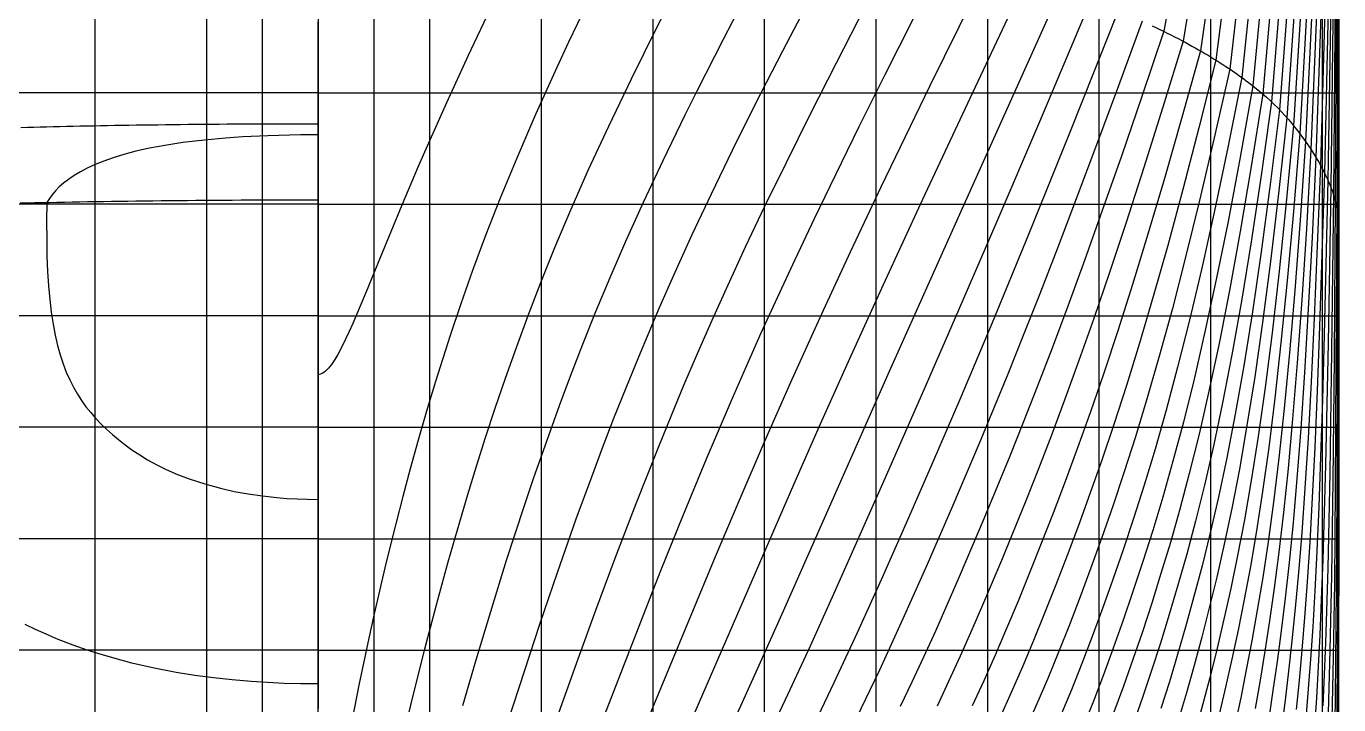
# Model space of a CAD drawing. Header units: metres. Extents: x -4575 to 4575, y 0 to 9345.
# Drawn here: x -1308 to 4575, y 3255 to 6298 of the extents above; entities that cross this region are included whole.
import ezdxf

# ---------------------------------------------------------------- set-up
doc = ezdxf.new("R2010")
doc.units = ezdxf.units.M

msp = doc.modelspace()

# ---------------------------------------------------------------- linework, layer by layer
at = {"layer": 'EDGES', "color": 253}
for points in [[(0, 8784.141302), (0, 5861.500263)], [(0, 3206.309461), (0, 3259.826756), (0, 3366.206541), (0, 3472.961904), (0, 3693.007463), (0, 3924.559557), (0, 4167.823677), (0, 4422.932135), (0, 4554.969337), (0, 4690.017242), (0, 4828.092386), (0, 4969.315937), (0, 5041.478093), (0, 5115.02535), (0, 5190.224613), (0, 5267.342785), (0, 5346.646773), (0, 5428.403479), (0, 5512.87981), (0, 5600.34267), (0, 5691.058963), (0, 5785.295595), (0, 5883.319469), (0, 5985.397491), (0, 6091.796565), (0, 6202.783596), (0, 6318.625489)], [(0, 5861.500263), (0, 5861.35422), (0, 5860.507471), (0, 5858.935318), (0, 5856.615721), (0, 5853.529652), (0, 5849.661444), (0, 5844.999111), (0, 5839.53464), (0, 5833.26424), (0, 5826.188548), (0, 5818.312778), (0, 5809.646814), (0, 5800.205236), (0, 5790.007286), (0, 5779.076757), (0, 5767.441822), (0, 5755.134799), (0, 5742.19185), (0, 5728.652627), (0, 5714.559875), (0, 5699.958988), (0, 5684.897542), (0, 5669.424803), (0, 5653.59123), (0, 5637.447973), (0, 5621.046384), (0, 5604.437544), (0, 5587.671821), (0, 5570.798455), (0, 5553.865186), (0, 5536.917923), (0, 5520.000458)], [(0, 5520.000458), (0, 5435.646506), (0, 5356.515241), (0, 5282.368779), (0, 5212.969237), (0, 5148.07873), (0, 5087.459376), (0, 5030.873291), (0, 4978.082592), (0, 4928.849394), (0, 4882.935816), (0, 4840.103972), (0, 4800.115979), (0, 4762.733955), (0, 4727.720015), (0, 4694.836277), (0, 4663.844856), (0, 4634.507868), (0, 4606.587432), (0, 4579.845662), (0, 4554.044677), (0, 4504.323868), (0, 4456.153075), (0, 4409.222592), (0, 4363.305483), (0, 4318.174815), (0, 4273.603653), (0, 4251.45697), (0, 4229.365063), (0, 4207.299565), (0, 4185.232111), (0, 4163.134331), (0, 4140.977861), (0, 4118.734334), (0, 4096.375381), (0, 4051.197736), (0, 4005.233087), (0, 3981.937324), (0, 3958.445103), (0, 3934.766271), (0, 3910.910676), (0, 3886.888166), (0, 3862.708589), (0, 3838.381792), (0, 3813.917623), (0, 3789.325929), (0, 3764.616559), (0, 3739.79936), (0, 3714.884179), (0, 3689.880865), (0, 3664.799265), (0, 3639.649227), (0, 3614.440598), (0, 3589.183227), (0, 3563.88696), (0, 3538.561645), (0, 3513.217131), (0, 3487.865415), (0, 3462.527096), (0, 3437.224921), (0, 3411.981639), (0, 3386.82), (0, 3361.762751), (0, 3336.832641), (0, 3312.052419), (0, 3287.444833), (0, 3263.032631), (0, 3238.838562)]]:
    msp.add_lwpolyline(points, dxfattribs=at)
at = {"layer": 'EDGES', "color": 9}
for points in [[(3738.282544, 6300.971508), (3755.668239, 6292.746613), (3772.829261, 6284.498972), (3789.765164, 6276.231032), (3806.475503, 6267.945238), (3822.959833, 6259.644037), (3839.217708, 6251.329877), (3855.248684, 6243.005204), (3871.052314, 6234.672465), (3886.628154, 6226.334106), (3901.975758, 6217.992574), (3917.094681, 6209.650316), (3931.984477, 6201.309778), (3946.644701, 6192.973407), (3961.074908, 6184.643651), (3975.274652, 6176.322955), (3989.243488, 6168.013766), (4002.980971, 6159.718531), (4016.486655, 6151.439697), (4029.760094, 6143.17971), (4042.800845, 6134.941017), (4055.608461, 6126.726066), (4068.182496, 6118.537301), (4080.522506, 6110.377171), (4092.628114, 6102.248041), (4104.501448, 6094.149377), (4116.147787, 6086.076984), (4127.572613, 6078.026436), (4138.781408, 6069.993309), (4149.779653, 6061.973176), (4160.572829, 6053.961611), (4171.166418, 6045.954189), (4181.565901, 6037.946482), (4191.776759, 6029.934067), (4211.654529, 6013.877403), (4230.843579, 5997.748791), (4249.38776, 5981.512822), (4267.330923, 5965.134091), (4284.71692, 5948.577189), (4301.589601, 5931.806709), (4317.99282, 5914.787245), (4333.970426, 5897.483389), (4349.566272, 5879.859734), (4364.824209, 5861.880872), (4379.784373, 5843.515784), (4394.440501, 5824.788253), (4408.754786, 5805.759314), (4422.68882, 5786.490717), (4436.204194, 5767.04421), (4449.262499, 5747.481541), (4461.825326, 5727.864458), (4473.854267, 5708.254711), (4485.310912, 5688.714047), (4496.156853, 5669.304214), (4506.353682, 5650.086962), (4515.862989, 5631.124038), (4524.646365, 5612.47719), (4532.665402, 5594.208168), (4539.881691, 5576.37872), (4546.260056, 5559.048021), (4551.816034, 5542.234899), (4556.605423, 5525.926149), (4560.685133, 5510.107682), (4564.11207, 5494.765409), (4566.943144, 5479.885242), (4569.235262, 5465.453091), (4571.045334, 5451.454869), (4572.430267, 5437.876486), (4573.44697, 5424.703853), (4574.152351, 5411.922882), (4574.603318, 5399.519485), (4574.85678, 5387.479572), (4574.969645, 5375.789055), (4574.998821, 5364.433846), (4574.999809, 5353.400233), (4574.999809, 5343.357461)], [(-1331.462012, 5844.768438), (-1303.052665, 5845.534367), (-1274.409512, 5846.285477), (-1245.531266, 5847.02153), (-1216.416639, 5847.74229), (-1187.064344, 5848.447518), (-1157.473094, 5849.136976), (-1127.641601, 5849.810428), (-1097.568577, 5850.467636), (-1067.252736, 5851.108363), (-1036.692789, 5851.73237), (-1005.88745, 5852.339421), (-974.835432, 5852.929278), (-943.535445, 5853.501703), (-911.986204, 5854.05646), (-880.186422, 5854.593309), (-848.134809, 5855.112015), (-815.83008, 5855.612339), (-783.270946, 5856.094045), (-750.45612, 5856.556893), (-717.384316, 5857.000648), (-684.054244, 5857.425071), (-650.464619, 5857.829926), (-616.614153, 5858.214973), (-582.501557, 5858.579977), (-548.125546, 5858.9247), (-513.484831, 5859.248903), (-478.578125, 5859.55235), (-443.404141, 5859.834803), (-407.961591, 5860.096024), (-372.249187, 5860.335777), (-336.265643, 5860.553823), (-300.009671, 5860.749926), (-263.479984, 5860.923846), (-226.675294, 5861.075348), (-189.594314, 5861.204194), (-152.235756, 5861.310146), (-114.598333, 5861.392966), (-76.680758, 5861.452417), (-38.481742, 5861.488262), (0, 5861.500263)], [(-1335.848477, 5505.774509), (-1303.485251, 5506.522474), (-1270.804665, 5507.253395), (-1237.804533, 5507.966995), (-1204.482669, 5508.662996), (-1170.836886, 5509.341123), (-1136.865, 5510.001099), (-1102.564825, 5510.642646), (-1067.934174, 5511.265488), (-1032.970863, 5511.869348), (-997.672704, 5512.45395), (-962.037513, 5513.019016), (-926.063103, 5513.564271), (-889.747289, 5514.089436), (-853.087884, 5514.594236), (-816.082704, 5515.078394), (-778.729562, 5515.541632), (-741.026273, 5515.983675), (-702.97065, 5516.404245), (-664.560508, 5516.803066), (-625.79366, 5517.179861), (-586.667922, 5517.534353), (-547.181108, 5517.866265), (-507.331031, 5518.175321), (-467.115505, 5518.461244), (-426.532346, 5518.723757), (-385.579367, 5518.962583), (-344.254382, 5519.177446), (-302.555205, 5519.368069), (-260.479652, 5519.534175), (-218.025535, 5519.675487), (-175.190669, 5519.791729), (-131.972868, 5519.882624), (-88.369947, 5519.947895), (-44.37972, 5519.987265), (0, 5520.000458)]]:
    msp.add_lwpolyline(points, dxfattribs=at)
at = {"layer": 'FR-1', "color": 80}
msp.add_lwpolyline([(0, 3348.688617), (-76.725237, 3349.353882), (-152.058445, 3351.343743), (-226.203851, 3354.65589), (-299.356734, 3359.304468), (-384.411323, 3366.522007), (-468.644684, 3375.699958), (-552.338866, 3386.937338), (-635.767496, 3400.371256), (-734.902876, 3419.423011), (-834.4627, 3442.194668), (-910.075141, 3462.11331), (-986.324264, 3484.679157), (-1034.969121, 3500.468252), (-1097.816298, 3522.58576), (-1165.195125, 3548.612335), (-1219.196325, 3571.345605), (-1266.086743, 3592.547889), (-1313.387541, 3615.421173)], dxfattribs=at)
at = {"layer": 'FR-2', "color": 80}
for points in [[(0, 5811.389168), (-79.331925, 5810.941691), (-225.40985, 5807.402655), (-336.575955, 5802.062779), (-415.000293, 5796.687152), (-508.3315, 5788.244186), (-606.115548, 5776.532183), (-686.844248, 5764.141398), (-756.010734, 5751.105144), (-816.519736, 5737.460209), (-870.121181, 5723.246776), (-917.973547, 5708.507948), (-960.886588, 5693.289468), (-999.456393, 5677.639202), (-1034.139006, 5661.606653), (-1065.294858, 5645.242452), (-1093.216945, 5628.597844), (-1118.149406, 5611.724184), (-1140.302463, 5594.672406), (-1159.850729, 5577.492766), (-1176.958151, 5560.234065), (-1191.767287, 5542.943556), (-1204.407792, 5525.666521), (-1214.998793, 5508.445985)], [(-1214.998793, 5508.445985), (-1216.413362, 5423.389418), (-1216.378568, 5343.61879), (-1214.924324, 5268.89667), (-1212.080441, 5198.985376), (-1207.87523, 5133.647022), (-1202.338531, 5072.643454), (-1195.4947, 5015.736454), (-1187.375519, 4962.687394), (-1177.996276, 4913.257919), (-1167.388701, 4867.209018), (-1155.571383, 4824.30188), (-1142.563193, 4784.297514), (-1128.380922, 4746.956817), (-1113.037949, 4712.040619), (-1096.544773, 4679.309666), (-1078.907449, 4648.524659), (-1060.12806, 4619.446235), (-1040.202827, 4591.835011), (-1019.122404, 4565.451558), (-996.869619, 4540.056446), (-973.41917, 4515.410219), (-948.729924, 4491.283911), (-922.006907, 4466.976889), (-895.09882, 4444.241624), (-864.850726, 4420.590653), (-834.398715, 4398.630473), (-799.44361, 4375.502873), (-764.252603, 4354.237909), (-722.719495, 4331.47926), (-680.890038, 4310.853273), (-629.347585, 4288.252691), (-577.378402, 4268.268955), (-507.836092, 4245.405419), (-437.513444, 4226.280046), (-375.486633, 4212.374612), (-312.797873, 4200.887442), (-249.404139, 4191.686805), (-185.257175, 4184.684649), (-139.593787, 4181.036085), (-93.510438, 4178.430627), (-46.986427, 4176.871732), (0, 4176.350046)]]:
    msp.add_lwpolyline(points, dxfattribs=at)
at = {"layer": 'FR40', "color": 80}
for points in [[(4574.999809, 7421.262536), (4574.999809, 5343.383874)], [(4574.999809, 5343.38377), (4574.200782, 3361.320615), (4572.078562, 2846.630457)]]:
    msp.add_lwpolyline(points, dxfattribs=at)
at = {"layer": 'FR41', "color": 80}
for points in [[(4574.99969, 7438.50432), (4574.999067, 5363.955123)], [(4574.999067, 5363.95505), (4574.866016, 4116.083673), (4573.938496, 3370.224527), (4571.201059, 2852.53569)]]:
    msp.add_lwpolyline(points, dxfattribs=at)
at = {"layer": 'FR42', "color": 80}
for points in [[(4574.96542, 7455.12306), (4574.880458, 5385.76747)], [(4574.880458, 5385.767422), (4574.627018, 4132.787328), (4573.321369, 3382.752381), (4571.944835, 3110.319839)]]:
    msp.add_lwpolyline(points, dxfattribs=at)
at = {"layer": 'FR43', "color": 80}
for points in [[(4574.781648, 7471.448387), (4574.283417, 5408.868549)], [(4574.283417, 5408.868519), (4573.583007, 4152.610701), (4571.534271, 3398.919182), (4569.578124, 3124.865971)]]:
    msp.add_lwpolyline(points, dxfattribs=at)
at = {"layer": 'FR44', "color": 80}
for points in [[(4574.32107, 7487.508595), (4572.818915, 5433.297188)], [(4572.818915, 5433.297171), (4571.085206, 4175.484366), (4569.703848, 3751.46854), (4567.695588, 3418.673896), (4564.847356, 3143.065504)]]:
    msp.add_lwpolyline(points, dxfattribs=at)
at = {"layer": 'FR45', "color": 80}
for points in [[(4573.459505, 7503.333671), (4570.109266, 5459.076365)], [(4570.109266, 5459.076356), (4566.503633, 4201.30566), (4564.09836, 3776.171279), (4560.949636, 3441.927018), (4556.800328, 3164.858008)]]:
    msp.add_lwpolyline(points, dxfattribs=at)
at = {"layer": 'FR46', "color": 80}
for points in [[(4572.079368, 7518.956223), (4565.797526, 5486.215368)], [(4565.797526, 5486.215365), (4562.646521, 4779.563295), (4559.243028, 4229.943966), (4555.289763, 3804.046479), (4550.488139, 3468.555159), (4544.538069, 3190.147726)]]:
    msp.add_lwpolyline(points, dxfattribs=at)
at = {"layer": 'FR47', "color": 80}
for points in [[(4570.072735, 7534.410042), (4559.555696, 5514.70944)], [(4559.555696, 5514.70944), (4554.287358, 4810.218887), (4548.75676, 4261.244502), (4542.62959, 3834.927491), (4535.569036, 3498.404933), (4527.23565, 3218.806835)]]:
    msp.add_lwpolyline(points, dxfattribs=at)
at = {"layer": 'FR48', "color": 80}
for points in [[(4567.343859, 7549.728719), (4551.091426, 5544.539821)], [(4551.091426, 5544.539821), (4542.953492, 4842.884081), (4534.55819, 4295.032496), (4525.54059, 3868.624808), (4515.531863, 3531.297377), (4504.159223, 3250.679344)]]:
    msp.add_lwpolyline(points, dxfattribs=at)
at = {"layer": 'FR49', "color": 80}
for points in [[(4563.810437, 7564.946469), (4540.152124, 5575.678097)], [(4540.152124, 5575.678097), (4528.307616, 4877.427332), (4516.227656, 4331.122304), (4503.524991, 3904.935714), (4496.817686, 3726.940155), (4489.807102, 3567.037379), (4474.676242, 3285.589959), (4457.569612, 3030.27382)]]:
    msp.add_lwpolyline(points, dxfattribs=at)
at = {"layer": 'FR50', "color": 80}
for points in [[(4559.380406, 7580.10952), (4526.654644, 5608.027783)], [(4526.654644, 5608.027783), (4510.249816, 4913.674233), (4502.000243, 4624.691169), (4493.652675, 4369.292633), (4485.15671, 4143.570242), (4476.461565, 3943.615402), (4467.516082, 3765.51915), (4458.268728, 3605.372048), (4448.667601, 3459.264133), (4428.192237, 3193.546829)]]:
    msp.add_lwpolyline(points, dxfattribs=at)
at = {"layer": 'FR51', "color": 80}
for points in [[(4553.90733, 7595.295963), (4510.788434, 5641.382884)], [(4510.788434, 5641.382884), (4499.917949, 5275.988538), (4489.069503, 4951.398444), (4478.192127, 4663.777435), (4467.234443, 4409.290545), (4456.144677, 4184.102762), (4444.870668, 3984.378828), (4433.35987, 3806.283095), (4421.559364, 3645.979432), (4409.415861, 3499.631188), (4396.875708, 3363.401203), (4383.88273, 3233.47463)]]:
    msp.add_lwpolyline(points, dxfattribs=at)
at = {"layer": 'FR52', "color": 80}
for points in [[(4547.223238, 7610.585651), (4492.725923, 5675.549753)], [(4492.725923, 5675.549753), (4478.853842, 5312.891538), (4465.036035, 4990.402799), (4451.219975, 4704.325666), (4437.352757, 4450.902329), (4423.381116, 4226.374829), (4409.251432, 4026.984894), (4394.909742, 3848.973824), (4380.301748, 3688.582419), (4365.372823, 3542.050957), (4350.068021, 3405.619219), (4334.330095, 3275.548721), (4317.982359, 3149.430784)]]:
    msp.add_lwpolyline(points, dxfattribs=at)
at = {"layer": 'FR53', "color": 80}
for points in [[(4539.138174, 7626.058703), (4472.592181, 5710.353484)], [(4472.592181, 5710.353484), (4455.422962, 5350.689528), (4438.356237, 5030.518602), (4421.337154, 4746.164257), (4404.310558, 4493.949903), (4387.221009, 4270.198661), (4370.012787, 4071.23324), (4352.629904, 3893.37587), (4335.016112, 3732.948255), (4317.114912, 3586.271573), (4298.86956, 3449.666511), (4280.221265, 3319.474899), (4261.002576, 3193.331887)]]:
    msp.add_lwpolyline(points, dxfattribs=at)
at = {"layer": 'FR54', "color": 80}
for points in [[(4529.429228, 7641.801508), (4450.469141, 5745.632687)], [(4450.469141, 5745.632687), (4429.74005, 5389.232151), (4409.18222, 5071.601297), (4388.73714, 4789.149639), (4368.346109, 4538.286303), (4347.950246, 4315.419946), (4327.490501, 4116.958704), (4306.907659, 3939.310161), (4286.142346, 3778.881345), (4265.13504, 3632.078752), (4243.826068, 3495.3084), (4222.153989, 3364.996828), (4199.9598, 3238.825965)]]:
    msp.add_lwpolyline(points, dxfattribs=at)
at = {"layer": 'FR55', "color": 80}
for points in [[(4517.828549, 7657.90897), (4426.4018, 5781.225222)], [(4426.4018, 5781.225222), (4401.879037, 5428.374395), (4377.62209, 5113.516577), (4353.566837, 4833.152297), (4329.64911, 4583.781419), (4305.804693, 4361.903147), (4281.969328, 4164.016033), (4258.078716, 3986.618001), (4234.06852, 3826.206385), (4209.874359, 3679.277986), (4185.431816, 3542.329131), (4160.674994, 3411.876035), (4135.451879, 3285.650949), (4109.47706, 3163.271373)]]:
    msp.add_lwpolyline(points, dxfattribs=at)
at = {"layer": 'FR56', "color": 80}
for points in [[(4504.003384, 7674.492577), (4400.395118, 5816.963386)], [(4400.395118, 5816.963386), (4371.870848, 5467.973625), (4343.739015, 5156.138709), (4315.927233, 4878.055889), (4288.363227, 4630.321476), (4260.974821, 4409.530925), (4233.689934, 4212.278908), (4206.43657, 4035.159399), (4179.142813, 3874.765748), (4151.736815, 3727.69077), (4124.146793, 3590.526822), (4096.299781, 3459.885484), (4068.048535, 3333.553601), (4039.130664, 3211.140038)]]:
    msp.add_lwpolyline(points, dxfattribs=at)
at = {"layer": 'FR57', "color": 80}
for points in [[(4487.527821, 7691.688586), (4372.410084, 5852.661327)], [(4372.410084, 5852.661327), (4339.700814, 5507.879373), (4307.550505, 5199.342033), (4275.875007, 4923.749832), (4244.590436, 4677.80212), (4213.613144, 4458.197218), (4182.859709, 4261.632559), (4152.246903, 4084.80482), (4121.691683, 3924.410032), (4091.111168, 3777.143695), (4060.422626, 3639.700871), (4029.542425, 3508.79516), (3998.324962, 3382.273185), (3966.52847, 3259.7381), (3933.902957, 3140.944203)]]:
    msp.add_lwpolyline(points, dxfattribs=at)
at = {"layer": 'FR58', "color": 80}
for points in [[(4467.921465, 7709.660464), (4342.309552, 5888.15261)], [(4342.309552, 5888.15261), (4305.247585, 5547.959641), (4268.960372, 5243.018903), (4233.347543, 4970.141453), (4198.309113, 4726.13703), (4163.745448, 4507.814262), (4129.557226, 4311.980837), (4095.645409, 4135.443672), (4061.911204, 3975.009049), (4028.256049, 3827.482738), (3994.581579, 3689.670097), (3960.788792, 3558.394316), (3926.729596, 3431.567899), (3892.179636, 3308.792103), (3856.908011, 3189.813486)]]:
    msp.add_lwpolyline(points, dxfattribs=at)
at = {"layer": 'FR59', "color": 80}
for points in [[(4445.02878, 7728.554711), (4309.667196, 5923.516991)], [(4309.667196, 5923.516991), (4268.056472, 5588.259426), (4227.492693, 5287.187136), (4187.854222, 5017.228002), (4149.019887, 4775.308589), (4110.868929, 4558.354365), (4073.280957, 4363.2899), (4036.135902, 4187.039033), (3999.313979, 4026.525021), (3962.695658, 3878.670655), (3926.16163, 3740.398357), (3889.592199, 3608.647661), (3852.832247, 3481.402595), (3815.67155, 3358.266438), (3777.895125, 3238.981773)]]:
    msp.add_lwpolyline(points, dxfattribs=at)
at = {"layer": 'FR60', "color": 80}
for points in [[(4418.862796, 7748.516867), (4273.916643, 5958.94516)], [(4273.916643, 5958.94516), (4227.513737, 5628.895391), (4182.49265, 5331.906318), (4138.704971, 5065.027198), (4096.002791, 4825.306089), (4054.238637, 4609.790068), (4013.265416, 4415.525421), (3972.936369, 4239.5578), (3933.105025, 4078.932359), (3893.625168, 3930.693862), (3854.350806, 3791.886752), (3815.135801, 3659.571864), (3775.813346, 3531.809189), (3736.184367, 3408.207664), (3696.046969, 3288.509467), (3655.199211, 3172.456769)]]:
    msp.add_lwpolyline(points, dxfattribs=at)
at = {"layer": 'FR61', "color": 80}
for points in [[(4389.497996, 7769.706452), (4234.418862, 5994.670183)], [(4234.418862, 5994.670183), (4182.92686, 5670.004914), (4133.220766, 5377.239874), (4085.119415, 5113.548091), (4038.442136, 4876.101585), (3993.008692, 4662.071565), (3948.639213, 4468.628597), (3905.15415, 4292.942747), (3862.374223, 4132.183687), (3820.120394, 3983.520783), (3778.213831, 3844.123148), (3736.475818, 3711.175573), (3694.723117, 3582.816887), (3652.765255, 3458.664907), (3610.41106, 3338.464653), (3567.469285, 3221.96112)]]:
    msp.add_lwpolyline(points, dxfattribs=at)
at = {"layer": 'FR62', "color": 4}
for p, q in [((0.75, 4371.878082), (-0.75, 4370.378082)), ((0.75, 4370.378082), (-0.75, 4371.878082)), ((0.75, 4371.878082), (-0.75, 4370.378082)), ((0.75, 4370.378082), (-0.75, 4371.878082)), ((0.75, 4371.878082), (-0.75, 4370.378082)), ((0.75, 4370.378082), (-0.75, 4371.878082)), ((0.75, 4371.878082), (-0.75, 4370.378082)), ((0.75, 4370.378082), (-0.75, 4371.878082)), ((0.75, 4371.878082), (-0.75, 4370.378082)), ((0.75, 4370.378082), (-0.75, 4371.878082)), ((0.75, 4371.878082), (-0.75, 4370.378082)), ((0.75, 4370.378082), (-0.75, 4371.878082)), ((0.75, 4371.878082), (-0.75, 4370.378082)), ((0.75, 4370.378082), (-0.75, 4371.878082)), ((0.75, 4371.878082), (-0.75, 4370.378082)), ((0.75, 4370.378082), (-0.75, 4371.878082)), ((0.75, 4371.878082), (-0.75, 4370.378082)), ((0.75, 4370.378082), (-0.75, 4371.878082)), ((0.75, 4371.878082), (-0.75, 4370.378082)), ((0.75, 4370.378082), (-0.75, 4371.878082)), ((0.75, 4371.878082), (-0.75, 4370.378082)), ((0.75, 4370.378082), (-0.75, 4371.878082)), ((0.75, 4371.878082), (-0.75, 4370.378082)), ((0.75, 4370.378082), (-0.75, 4371.878082)), ((0.75, 4371.878082), (-0.75, 4370.378082)), ((0.75, 4370.378082), (-0.75, 4371.878082)), ((0.75, 4371.878082), (-0.75, 4370.378082)), ((0.75, 4370.378082), (-0.75, 4371.878082)), ((0.75, 4371.878082), (-0.75, 4370.378082)), ((0.75, 4370.378082), (-0.75, 4371.878082)), ((0.75, 4371.878082), (-0.75, 4370.378082)), ((0.75, 4370.378082), (-0.75, 4371.878082)), ((0.75, 4371.878082), (-0.75, 4370.378082)), ((0.75, 4370.378082), (-0.75, 4371.878082)), ((0.75, 4371.878082), (-0.75, 4370.378082)), ((0.75, 4370.378082), (-0.75, 4371.878082)), ((0.75, 4371.878082), (-0.75, 4370.378082)), ((0.75, 4370.378082), (-0.75, 4371.878082)), ((0.75, 4371.878082), (-0.75, 4370.378082)), ((0.75, 4370.378082), (-0.75, 4371.878082)), ((0.75, 4371.878082), (-0.75, 4370.378082)), ((0.75, 4370.378082), (-0.75, 4371.878082)), ((0.75, 4371.878082), (-0.75, 4370.378082)), ((0.75, 4370.378082), (-0.75, 4371.878082)), ((0.75, 4371.878082), (-0.75, 4370.378082)), ((0.75, 4370.378082), (-0.75, 4371.878082)), ((0.75, 4371.878082), (-0.75, 4370.378082)), ((0.75, 4370.378082), (-0.75, 4371.878082)), ((0.75, 4371.878082), (-0.75, 4370.378082)), ((0.75, 4370.378082), (-0.75, 4371.878082)), ((0.75, 4371.878082), (-0.75, 4370.378082)), ((0.75, 4370.378082), (-0.75, 4371.878082)), ((0.75, 4371.878082), (-0.75, 4370.378082)), ((0.75, 4370.378082), (-0.75, 4371.878082)), ((0.75, 4371.878082), (-0.75, 4370.378082)), ((0.75, 4370.378082), (-0.75, 4371.878082)), ((0.75, 4371.878082), (-0.75, 4370.378082)), ((0.75, 4370.378082), (-0.75, 4371.878082)), ((0.75, 4371.878082), (-0.75, 4370.378082)), ((0.75, 4370.378082), (-0.75, 4371.878082)), ((0.75, 4371.878082), (-0.75, 4370.378082)), ((0.75, 4370.378082), (-0.75, 4371.878082)), ((0.75, 4371.878082), (-0.75, 4370.378082)), ((0.75, 4370.378082), (-0.75, 4371.878082)), ((0.75, 4371.878082), (-0.75, 4370.378082)), ((0.75, 4370.378082), (-0.75, 4371.878082)), ((0.75, 4371.878082), (-0.75, 4370.378082)), ((0.75, 4370.378082), (-0.75, 4371.878082)), ((0.75, 4371.878082), (-0.75, 4370.378082)), ((0.75, 4370.378082), (-0.75, 4371.878082)), ((0.75, 4371.878082), (-0.75, 4370.378082)), ((0.75, 4370.378082), (-0.75, 4371.878082)), ((0.75, 4371.878082), (-0.75, 4370.378082)), ((0.75, 4370.378082), (-0.75, 4371.878082)), ((0.75, 4371.878082), (-0.75, 4370.378082)), ((0.75, 4370.378082), (-0.75, 4371.878082)), ((0.75, 4371.878082), (-0.75, 4370.378082)), ((0.75, 4370.378082), (-0.75, 4371.878082)), ((0.75, 4371.878082), (-0.75, 4370.378082)), ((0.75, 4370.378082), (-0.75, 4371.878082)), ((0.75, 4371.878082), (-0.75, 4370.378082)), ((0.75, 4370.378082), (-0.75, 4371.878082)), ((0.75, 4371.878082), (-0.75, 4370.378082)), ((0.75, 4370.378082), (-0.75, 4371.878082)), ((0.75, 4371.878082), (-0.75, 4370.378082)), ((0.75, 4370.378082), (-0.75, 4371.878082)), ((0.75, 4371.878082), (-0.75, 4370.378082)), ((0.75, 4370.378082), (-0.75, 4371.878082)), ((0.75, 4371.878082), (-0.75, 4370.378082)), ((0.75, 4370.378082), (-0.75, 4371.878082)), ((0.75, 4371.878082), (-0.75, 4370.378082)), ((0.75, 4370.378082), (-0.75, 4371.878082)), ((0.75, 4371.878082), (-0.75, 4370.378082)), ((0.75, 4370.378082), (-0.75, 4371.878082)), ((0.75, 4371.878082), (-0.75, 4370.378082)), ((0.75, 4370.378082), (-0.75, 4371.878082)), ((0.75, 4371.878082), (-0.75, 4370.378082)), ((0.75, 4370.378082), (-0.75, 4371.878082)), ((0.75, 4371.878082), (-0.75, 4370.378082)), ((0.75, 4370.378082), (-0.75, 4371.878082)), ((0.75, 4371.878082), (-0.75, 4370.378082)), ((0.75, 4370.378082), (-0.75, 4371.878082)), ((0.75, 4371.878082), (-0.75, 4370.378082)), ((0.75, 4370.378082), (-0.75, 4371.878082)), ((0.75, 4371.878082), (-0.75, 4370.378082)), ((0.75, 4370.378082), (-0.75, 4371.878082)), ((0.75, 4371.878082), (-0.75, 4370.378082)), ((0.75, 4370.378082), (-0.75, 4371.878082)), ((0.75, 4371.878082), (-0.75, 4370.378082)), ((0.75, 4370.378082), (-0.75, 4371.878082)), ((0.75, 4371.878082), (-0.75, 4370.378082)), ((0.75, 4370.378082), (-0.75, 4371.878082)), ((0.75, 4371.878082), (-0.75, 4370.378082)), ((0.75, 4370.378082), (-0.75, 4371.878082)), ((0.75, 4371.878082), (-0.75, 4370.378082)), ((0.75, 4370.378082), (-0.75, 4371.878082)), ((0.75, 4371.878082), (-0.75, 4370.378082)), ((0.75, 4370.378082), (-0.75, 4371.878082)), ((0.75, 4371.878082), (-0.75, 4370.378082)), ((0.75, 4370.378082), (-0.75, 4371.878082)), ((0.75, 4371.878082), (-0.75, 4370.378082)), ((0.75, 4370.378082), (-0.75, 4371.878082)), ((0.75, 4371.878082), (-0.75, 4370.378082)), ((0.75, 4370.378082), (-0.75, 4371.878082)), ((0.75, 4371.878082), (-0.75, 4370.378082)), ((0.75, 4370.378082), (-0.75, 4371.878082)), ((0.75, 4371.878082), (-0.75, 4370.378082)), ((0.75, 4370.378082), (-0.75, 4371.878082)), ((0.75, 4371.878082), (-0.75, 4370.378082)), ((0.75, 4370.378082), (-0.75, 4371.878082)), ((0.75, 4371.878082), (-0.75, 4370.378082)), ((0.75, 4370.378082), (-0.75, 4371.878082)), ((0.75, 4371.878082), (-0.75, 4370.378082)), ((0.75, 4370.378082), (-0.75, 4371.878082)), ((0.75, 4371.878082), (-0.75, 4370.378082)), ((0.75, 4370.378082), (-0.75, 4371.878082)), ((0.75, 4371.878082), (-0.75, 4370.378082)), ((0.75, 4370.378082), (-0.75, 4371.878082)), ((0.75, 4371.878082), (-0.75, 4370.378082)), ((0.75, 4370.378082), (-0.75, 4371.878082)), ((0.75, 4371.878082), (-0.75, 4370.378082)), ((0.75, 4370.378082), (-0.75, 4371.878082)), ((0.75, 4371.878082), (-0.75, 4370.378082)), ((0.75, 4370.378082), (-0.75, 4371.878082)), ((0.75, 4371.878082), (-0.75, 4370.378082)), ((0.75, 4370.378082), (-0.75, 4371.878082)), ((0.75, 4371.878082), (-0.75, 4370.378082)), ((0.75, 4370.378082), (-0.75, 4371.878082)), ((0.75, 4371.878082), (-0.75, 4370.378082)), ((0.75, 4370.378082), (-0.75, 4371.878082)), ((0.75, 4371.878082), (-0.75, 4370.378082)), ((0.75, 4370.378082), (-0.75, 4371.878082)), ((0.75, 4371.878082), (-0.75, 4370.378082)), ((0.75, 4370.378082), (-0.75, 4371.878082)), ((0.75, 4371.878082), (-0.75, 4370.378082)), ((0.75, 4370.378082), (-0.75, 4371.878082)), ((0.75, 4371.878082), (-0.75, 4370.378082)), ((0.75, 4370.378082), (-0.75, 4371.878082)), ((0.75, 4371.878082), (-0.75, 4370.378082)), ((0.75, 4370.378082), (-0.75, 4371.878082)), ((0.75, 4371.878082), (-0.75, 4370.378082)), ((0.75, 4370.378082), (-0.75, 4371.878082)), ((0.75, 4371.878082), (-0.75, 4370.378082)), ((0.75, 4370.378082), (-0.75, 4371.878082)), ((0.75, 4371.878082), (-0.75, 4370.378082)), ((0.75, 4370.378082), (-0.75, 4371.878082)), ((0.75, 4371.878082), (-0.75, 4370.378082)), ((0.75, 4370.378082), (-0.75, 4371.878082)), ((0.75, 4371.878082), (-0.75, 4370.378082)), ((0.75, 4370.378082), (-0.75, 4371.878082)), ((0.75, 4371.878082), (-0.75, 4370.378082)), ((0.75, 4370.378082), (-0.75, 4371.878082)), ((0.75, 4371.878082), (-0.75, 4370.378082)), ((0.75, 4370.378082), (-0.75, 4371.878082)), ((0.75, 4371.878082), (-0.75, 4370.378082)), ((0.75, 4370.378082), (-0.75, 4371.878082)), ((0.75, 4371.878082), (-0.75, 4370.378082)), ((0.75, 4370.378082), (-0.75, 4371.878082)), ((0.75, 4371.878082), (-0.75, 4370.378082)), ((0.75, 4370.378082), (-0.75, 4371.878082)), ((0.75, 4371.878082), (-0.75, 4370.378082)), ((0.75, 4370.378082), (-0.75, 4371.878082)), ((0.75, 4371.878082), (-0.75, 4370.378082)), ((0.75, 4370.378082), (-0.75, 4371.878082)), ((0.75, 4371.878082), (-0.75, 4370.378082)), ((0.75, 4370.378082), (-0.75, 4371.878082)), ((0.75, 4371.878082), (-0.75, 4370.378082)), ((0.75, 4370.378082), (-0.75, 4371.878082)), ((0.75, 4371.878082), (-0.75, 4370.378082)), ((0.75, 4370.378082), (-0.75, 4371.878082)), ((0.75, 4371.878082), (-0.75, 4370.378082)), ((0.75, 4370.378082), (-0.75, 4371.878082)), ((0.75, 4371.878082), (-0.75, 4370.378082)), ((0.75, 4370.378082), (-0.75, 4371.878082)), ((0.75, 4371.878082), (-0.75, 4370.378082)), ((0.75, 4370.378082), (-0.75, 4371.878082)), ((0.75, 4371.878082), (-0.75, 4370.378082)), ((0.75, 4370.378082), (-0.75, 4371.878082)), ((0.75, 4371.878082), (-0.75, 4370.378082)), ((0.75, 4370.378082), (-0.75, 4371.878082)), ((0.75, 4371.878082), (-0.75, 4370.378082)), ((0.75, 4370.378082), (-0.75, 4371.878082)), ((0.75, 4371.878082), (-0.75, 4370.378082)), ((0.75, 4370.378082), (-0.75, 4371.878082)), ((0.75, 4371.878082), (-0.75, 4370.378082)), ((0.75, 4370.378082), (-0.75, 4371.878082)), ((0.75, 4371.878082), (-0.75, 4370.378082)), ((0.75, 4370.378082), (-0.75, 4371.878082)), ((0.75, 4371.878082), (-0.75, 4370.378082)), ((0.75, 4370.378082), (-0.75, 4371.878082)), ((0.75, 4371.878082), (-0.75, 4370.378082)), ((0.75, 4370.378082), (-0.75, 4371.878082)), ((0.75, 4371.878082), (-0.75, 4370.378082)), ((0.75, 4370.378082), (-0.75, 4371.878082)), ((0.75, 4371.878082), (-0.75, 4370.378082)), ((0.75, 4370.378082), (-0.75, 4371.878082)), ((0.75, 4371.878082), (-0.75, 4370.378082)), ((0.75, 4370.378082), (-0.75, 4371.878082)), ((0.75, 4371.878082), (-0.75, 4370.378082)), ((0.75, 4370.378082), (-0.75, 4371.878082)), ((0.75, 4371.878082), (-0.75, 4370.378082)), ((0.75, 4370.378082), (-0.75, 4371.878082)), ((0.75, 4371.878082), (-0.75, 4370.378082)), ((0.75, 4370.378082), (-0.75, 4371.878082)), ((0.75, 4371.878082), (-0.75, 4370.378082)), ((0.75, 4370.378082), (-0.75, 4371.878082)), ((0.75, 4371.878082), (-0.75, 4370.378082)), ((0.75, 4370.378082), (-0.75, 4371.878082)), ((0.75, 4371.878082), (-0.75, 4370.378082)), ((0.75, 4370.378082), (-0.75, 4371.878082)), ((0.75, 4371.878082), (-0.75, 4370.378082)), ((0.75, 4370.378082), (-0.75, 4371.878082)), ((0.75, 4371.878082), (-0.75, 4370.378082)), ((0.75, 4370.378082), (-0.75, 4371.878082)), ((0.75, 4371.878082), (-0.75, 4370.378082)), ((0.75, 4370.378082), (-0.75, 4371.878082)), ((0.75, 4371.878082), (-0.75, 4370.378082)), ((0.75, 4370.378082), (-0.75, 4371.878082)), ((0.75, 4371.878082), (-0.75, 4370.378082)), ((0.75, 4370.378082), (-0.75, 4371.878082))]:
    msp.add_line(p, q, dxfattribs=at)
at = {"layer": 'FR62', "color": 80}
for points in [[(4357.085287, 7792.294949), (4190.466015, 6030.971208)], [(4190.466015, 6030.971208), (4133.528891, 5711.747246), (4078.857562, 5423.254253), (4026.231618, 5162.788798), (3975.431142, 4927.646622), (3926.236637, 4715.122827), (3878.428959, 4522.512018), (3831.789261, 4347.108428), (3786.098949, 4186.206007), (3741.139646, 4037.098487), (3696.693165, 3897.079416), (3652.541717, 3763.457335), (3608.480913, 3634.450829), (3564.326902, 3509.689241), (3519.897497, 3388.923234), (3475.010413, 3271.90343), (3429.483269, 3158.380411)]]:
    msp.add_lwpolyline(points, dxfattribs=at)
at = {"layer": 'FR63', "color": 80}
for points in [[(4321.869656, 7816.460005), (4141.296493, 6068.171607)], [(4141.296493, 6068.171607), (4078.495194, 5754.299579), (4018.521641, 5470.013431), (3961.109187, 5212.729852), (3905.991728, 4979.864799), (3852.903609, 4768.833685), (3801.579548, 4577.05152), (3751.754565, 4401.933032), (3703.163931, 4240.892752), (3655.543125, 4091.345072), (3608.627807, 3950.704268), (3562.154362, 3816.398968), (3515.892663, 3686.726042), (3469.664247, 3561.328259), (3423.294975, 3439.964123), (3376.610581, 3322.392087), (3329.436689, 3208.370552)]]:
    msp.add_lwpolyline(points, dxfattribs=at)
at = {"layer": 'FR64', "color": 80}
for points in [[(4284.198345, 7842.382359), (4086.109368, 6106.641071)], [(4086.109368, 6106.641071), (4016.959304, 5797.859843), (3951.28663, 5517.582323), (3888.77095, 5263.338121), (3829.09261, 5032.656052), (3771.932559, 4823.064345), (3716.97223, 4632.090822), (3663.89344, 4457.263044), (3612.378307, 4296.108411), (3562.109192, 4146.154238), (3512.768656, 4004.927786), (3464.040366, 3869.97009), (3415.664157, 3739.652021), (3367.466655, 3613.630754), (3319.281807, 3491.674068), (3270.943416, 3373.54969), (3222.285158, 3259.025291), (3173.140592, 3147.868492)]]:
    msp.add_lwpolyline(points, dxfattribs=at)
at = {"layer": 'FR65', "color": 80}
for points in [[(4244.229154, 7870.192701), (4024.148455, 6146.687018)], [(4024.148455, 6146.687018), (3948.135401, 5842.580566), (3876.338017, 5565.993971), (3808.374573, 5314.558945), (3743.864498, 5085.906164), (3682.428157, 4877.665559), (3623.68665, 4687.466551), (3567.261649, 4512.938245), (3512.775259, 4351.709581), (3459.849915, 4201.409439), (3408.108302, 4059.666697), (3357.174668, 3924.123517), (3306.754938, 3793.217962), (3256.681361, 3666.621726), (3206.796895, 3544.112582), (3156.944342, 3425.468258), (3106.966363, 3310.466431), (3056.70549, 3198.884728)]]:
    msp.add_lwpolyline(points, dxfattribs=at)
at = {"layer": 'FR66', "color": 80}
for points in [[(4200.955142, 7899.85786), (3954.788035, 6188.288098)], [(3954.788035, 6188.288098), (3871.500705, 5888.424162), (3793.242796, 5615.200396), (3719.565226, 5366.338571), (3650.020569, 5139.559228), (3584.162714, 4932.582028), (3521.546576, 4743.126044), (3461.727847, 4568.910004), (3404.262784, 4407.652483), (3348.70805, 4257.072039), (3294.620584, 4114.887308), (3241.559349, 3978.829812), (3189.192947, 3847.397687), (3137.359661, 3720.277191), (3085.912212, 3597.256767), (3034.703167, 3478.124824), (2983.584949, 3362.669737), (2932.409848, 3250.67984)]]:
    msp.add_lwpolyline(points, dxfattribs=at)
at = {"layer": 'FR67', "color": 80}
for points in [[(4152.893424, 7931.300248), (3877.310371, 6231.337466)], [(3877.310371, 6231.337466), (3786.481694, 5935.302477), (3701.553811, 5665.130551), (3622.006595, 5418.620983), (3547.321864, 5193.571878), (3476.982954, 4987.780508), (3410.474352, 4799.043626), (3347.281377, 4625.157717), (3286.889916, 4463.91921), (3228.786207, 4313.124626), (3172.456681, 4170.570685), (3063.214973, 3902.163976), (2983.288484, 3712.314062), (2930.694844, 3590.791777), (2878.494576, 3473.071045), (2826.547187, 3358.952914), (2774.716963, 3248.236457)]]:
    msp.add_lwpolyline(points, dxfattribs=at)
at = {"layer": 'FR68', "color": 80}
for points in [[(4098.279392, 7964.431553), (3790.81516, 6275.714166)], [(3790.81516, 6275.714166), (3692.339061, 5983.115248), (3600.67304, 5715.702946), (3515.224953, 5471.341223), (3435.404322, 5247.893238), (3360.621905, 5043.221651), (3290.289317, 4855.188884), (3223.818707, 4681.657339), (3160.622479, 4520.489578), (3100.113082, 4369.548453), (2984.806694, 4089.811477), (2874.162468, 3829.44547), (2766.804196, 3585.445776), (2714.037762, 3469.114363), (2661.709135, 3356.311881), (2609.690175, 3246.85084)]]:
    msp.add_lwpolyline(points, dxfattribs=at)
at = {"layer": 'FR69', "color": 80}
msp.add_lwpolyline([(3694.14008, 6321.282072), (3588.09252, 6031.750288), (3489.78108, 5766.826988), (3398.543557, 5524.427805), (3313.718189, 5302.468334), (3234.643348, 5098.864309), (3160.65727, 4911.531755), (3091.097832, 4738.387111), (2962.607501, 4426.32993), (2843.865582, 4146.047299), (2730.697494, 3884.891962), (2621.727504, 3639.999998), (2515.999751, 3409.980806), (2412.556575, 3193.445645)], dxfattribs=at)
at = {"layer": 'FR70', "color": 80}
msp.add_lwpolyline([(3585.772976, 6367.873154), (3367.763545, 5818.387262), (3181.470575, 5357.223886), (3021.04955, 4968.030038), (2880.622734, 4634.469114), (2754.280121, 4340.220182), (2636.331439, 4069.718357), (2523.969235, 3816.031225), (2416.253889, 3577.794744), (2312.274856, 3353.742209), (2211.119579, 3142.610878)], dxfattribs=at)
at = {"layer": 'FR71', "color": 80}
msp.add_lwpolyline([(3464.034952, 6415.353401), (3233.25461, 5870.290584), (3037.56094, 5412.095756), (2870.591282, 5024.640464), (2725.902387, 4691.825118), (2536.392597, 4259.902475), (2310.211166, 3750.569325), (2205.187738, 3518.501765), (2104.350905, 3299.995542), (2006.803504, 3093.931576)], dxfattribs=at)
at = {"layer": 'FR72', "color": 80}
msp.add_lwpolyline([(3327.44123, 6463.682427), (2880.717984, 5467.050041), (2560.066428, 4749.366076), (2090.300558, 3688.104263), (1989.359462, 3461.722774), (1892.958891, 3248.367518), (1800.180479, 3047.058568), (1709.698463, 2855.46513), (1574.020089, 2576.488026), (1480.734554, 2389.295439), (1382.940779, 2195.619514), (1168.486532, 1775.124946), (1053.663948, 1553.385005), (936.231577, 1330.897793), (818.00024, 1113.064515), (759.134719, 1007.627497), (700.722426, 905.456805), (643.07231, 807.146098), (531.888134, 623.666866), (429.208907, 460.204003), (338.508795, 319.699055), (128.180856, 0)], dxfattribs=at)
at = {"layer": 'FR73', "color": 80}
msp.add_lwpolyline([(3174.35345, 6512.800889), (2921.125009, 5974.996722), (2709.59179, 5522.040106), (2532.399875, 5138.007023), (2381.998682, 4807.010082), (2250.687808, 4513.189106), (2130.999846, 4241.440665), (1723.486377, 3301.23909), (1634.65671, 3098.681224), (1548.72901, 2905.978615), (1420.943678, 2625.003102), (936.071791, 1580.773589), (827.520006, 1351.561937), (718.71278, 1127.245496), (637.948564, 965.972636), (584.902477, 863.250058), (507.438747, 717.610093), (410.307671, 541.038989), (365.288217, 461.083492), (100.019418, 0)], dxfattribs=at)
at = {"layer": 'FR74', "color": 80}
msp.add_lwpolyline([(3002.899245, 6562.609853), (2740.397093, 6027.695587), (2522.806668, 5577.002), (2384.366181, 5284.675178), (2263.360739, 5024.063705), (2123.132269, 4714.3426), (1999.371045, 4433.248614), (1885.59045, 4168.896321), (1780.08334, 3919.118544), (1453.074707, 3129.580484)], dxfattribs=at)
at = {"layer": 'FR75', "color": 80}
msp.add_lwpolyline([(2811.052189, 6612.957946), (2669.570092, 6335.263433), (2541.10965, 6080.511007), (2424.65079, 5846.704709), (2319.151585, 5631.849795), (2223.55122, 5433.952606), (2136.772764, 5251.02042), (2057.725693, 5081.061269), (1985.308144, 4922.08372), (1918.408854, 4772.096612), (1855.908789, 4629.108731), (1739.994879, 4356.921976), (1633.513312, 4099.169219), (1535.35985, 3855.21166), (1476.847475, 3707.161552), (1018.381448, 2525.185782)], dxfattribs=at)
at = {"layer": 'FR76', "color": 80}
msp.add_lwpolyline([(2597.025515, 6663.761495), (2452.588588, 6387.137705), (2321.940594, 6133.394305), (2203.991358, 5900.528977), (2097.62941, 5686.539112), (2001.725294, 5489.421819), (1915.134565, 5307.173903), (1836.700462, 5137.791796), (1765.256241, 4979.271426), (1699.627171, 4829.608009), (1638.632177, 4686.795741), (1581.091632, 4548.839449), (1525.282408, 4412.167722), (1423.712386, 4155.968268), (1329.955536, 3910.804871), (1243.812762, 3678.612088), (1164.159963, 3459.06176), (1019.513398, 3054.541248)], dxfattribs=at)
at = {"layer": 'FR77', "color": 80}
msp.add_lwpolyline([(2358.65723, 6714.975471), (2212.661072, 6439.215337), (2081.126507, 6186.313074), (1962.890761, 5954.256595), (1856.772516, 5741.03176), (1761.575394, 5544.622576), (1676.091082, 5363.011354), (1599.102087, 5194.178801), (1529.384105, 5036.104035), (1435.750039, 4814.738024), (1378.825607, 4674.704788), (1324.964642, 4538.533175), (1273.732225, 4405.662865), (1224.977133, 4276.05641), (1156.163473, 4087.693518), (1071.68627, 3847.674507), (994.443573, 3620.183303), (923.273989, 3405.041506), (825.081937, 3102.621029)], dxfattribs=at)
at = {"layer": 'FR78', "color": 80}
msp.add_lwpolyline([(2092.505431, 6766.518027), (1946.525874, 6491.430803), (1815.572369, 6239.208738), (1698.407906, 6007.826569), (1644.605467, 5899.316606), (1545.773046, 5695.389142), (1457.57996, 5507.223435), (1378.753292, 5332.783271), (1308.017565, 5170.030075), (1244.097593, 5016.923052), (1185.721003, 4871.419189), (1131.62047, 4731.473078), (1080.641123, 4595.232014), (1032.335252, 4462.141076), (964.541079, 4268.36158), (922.226515, 4143.052341), (843.821499, 3901.665984), (772.716886, 3672.499314), (707.755488, 3455.46404), (647.738458, 3249.751715)], dxfattribs=at)
at = {"layer": 'FR79', "color": 80}
msp.add_lwpolyline([(1790.565833, 6818.304355), (1646.248335, 6543.712176), (1517.507719, 6292.005615), (1403.012576, 6061.145746), (1301.41744, 5849.088701), (1211.370214, 5653.78632), (1131.519366, 5473.186807), (1060.520532, 5305.235322), (997.042268, 5147.874476), (939.770872, 4999.044671), (887.414274, 4856.68424), (838.711824, 4718.742044), (792.821271, 4583.92538), (749.521999, 4452.120496), (708.649852, 4323.316541), (670.044757, 4197.503983), (633.551106, 4074.674362), (582.312105, 3895.545206), (535.257437, 3724.009856), (477.666624, 3505.021017), (425.117563, 3296.915981), (375.804731, 3092.686271)], dxfattribs=at)
at = {"layer": 'FR80', "color": 80}
msp.add_lwpolyline([(1442.813405, 6870.273179), (1370.766371, 6730.14405), (1264.702986, 6519.252222), (1203.248486, 6394.108856), (1123.055558, 6226.911632), (1070.310421, 6114.142549), (974.507988, 5902.450988), (890.308624, 5707.502268), (816.185828, 5527.229379), (750.688231, 5359.561711), (692.432231, 5202.426037), (640.096401, 5053.747347), (592.41737, 4911.449416), (527.096246, 4705.622064), (486.787346, 4572.113), (448.86743, 4441.507766), (413.194825, 4313.799461), (379.635224, 4188.981677), (348.061306, 4067.048271), (304.161523, 3889.542959), (251.508302, 3662.904922), (227.470319, 3553.870565), (183.355977, 3343.284336), (142.82933, 3134.825731)], dxfattribs=at)
at = {"layer": 'FR81', "color": 80}
msp.add_lwpolyline([(1042.057815, 6922.299269), (904.432503, 6648.242786), (781.872981, 6397.144275), (672.790106, 6166.934985), (575.648825, 5955.535092), (488.937403, 5760.857686), (449.031059, 5669.135486), (375.171018, 5495.614656), (276.241782, 5256.212092), (215.418039, 5107.473815), (155.321219, 4964.979997), (139.779613, 4930.085108), (106.781824, 4860.934754), (88.462551, 4826.621314), (74.916605, 4803.735305), (59.564259, 4780.914643), (46.389722, 4764.433164), (33.459273, 4751.4681), (25.509271, 4745.245204), (18.16576, 4740.768794), (10.874305, 4737.592752), (0, 4735.309565)], dxfattribs=at)
at = {"layer": 'GRID', "color": 135}
for points in [[(-1000, 9345.000029), (-1000, 0)], [(-500, 9345.000029), (-500, 0)], [(-250, 9345.000029), (-250, 0)], [(250, 9345.000029), (250, 0)], [(500, 9345.000029), (500, 0)], [(1000, 9345.000029), (1000, 0)], [(1500, 9345.000029), (1500, 0)], [(2000, 9345.000029), (2000, 0)], [(2500, 9345.000029), (2500, 0)], [(3000, 9345.000029), (3000, 0)], [(3500, 9345.000029), (3500, 0)], [(4000, 9345.000029), (4000, 0)], [(4500, 9345.000029), (4500, 0)], [(0, 6000), (-4574.999809, 6000)], [(0, 6000), (4574.999809, 6000)], [(0, 5500), (-4574.999809, 5500)], [(0, 5500), (4574.999809, 5500)], [(0, 5000), (-4574.999809, 5000)], [(0, 5000), (4574.999809, 5000)], [(0, 4500), (-4574.999809, 4500)], [(0, 4500), (4574.999809, 4500)], [(0, 4000), (-4574.999809, 4000)], [(0, 4000), (4574.999809, 4000)], [(0, 3500), (-4574.999809, 3500)], [(0, 3500), (4574.999809, 3500)]]:
    msp.add_lwpolyline(points, dxfattribs=at)

doc.saveas('drawing.dxf')
